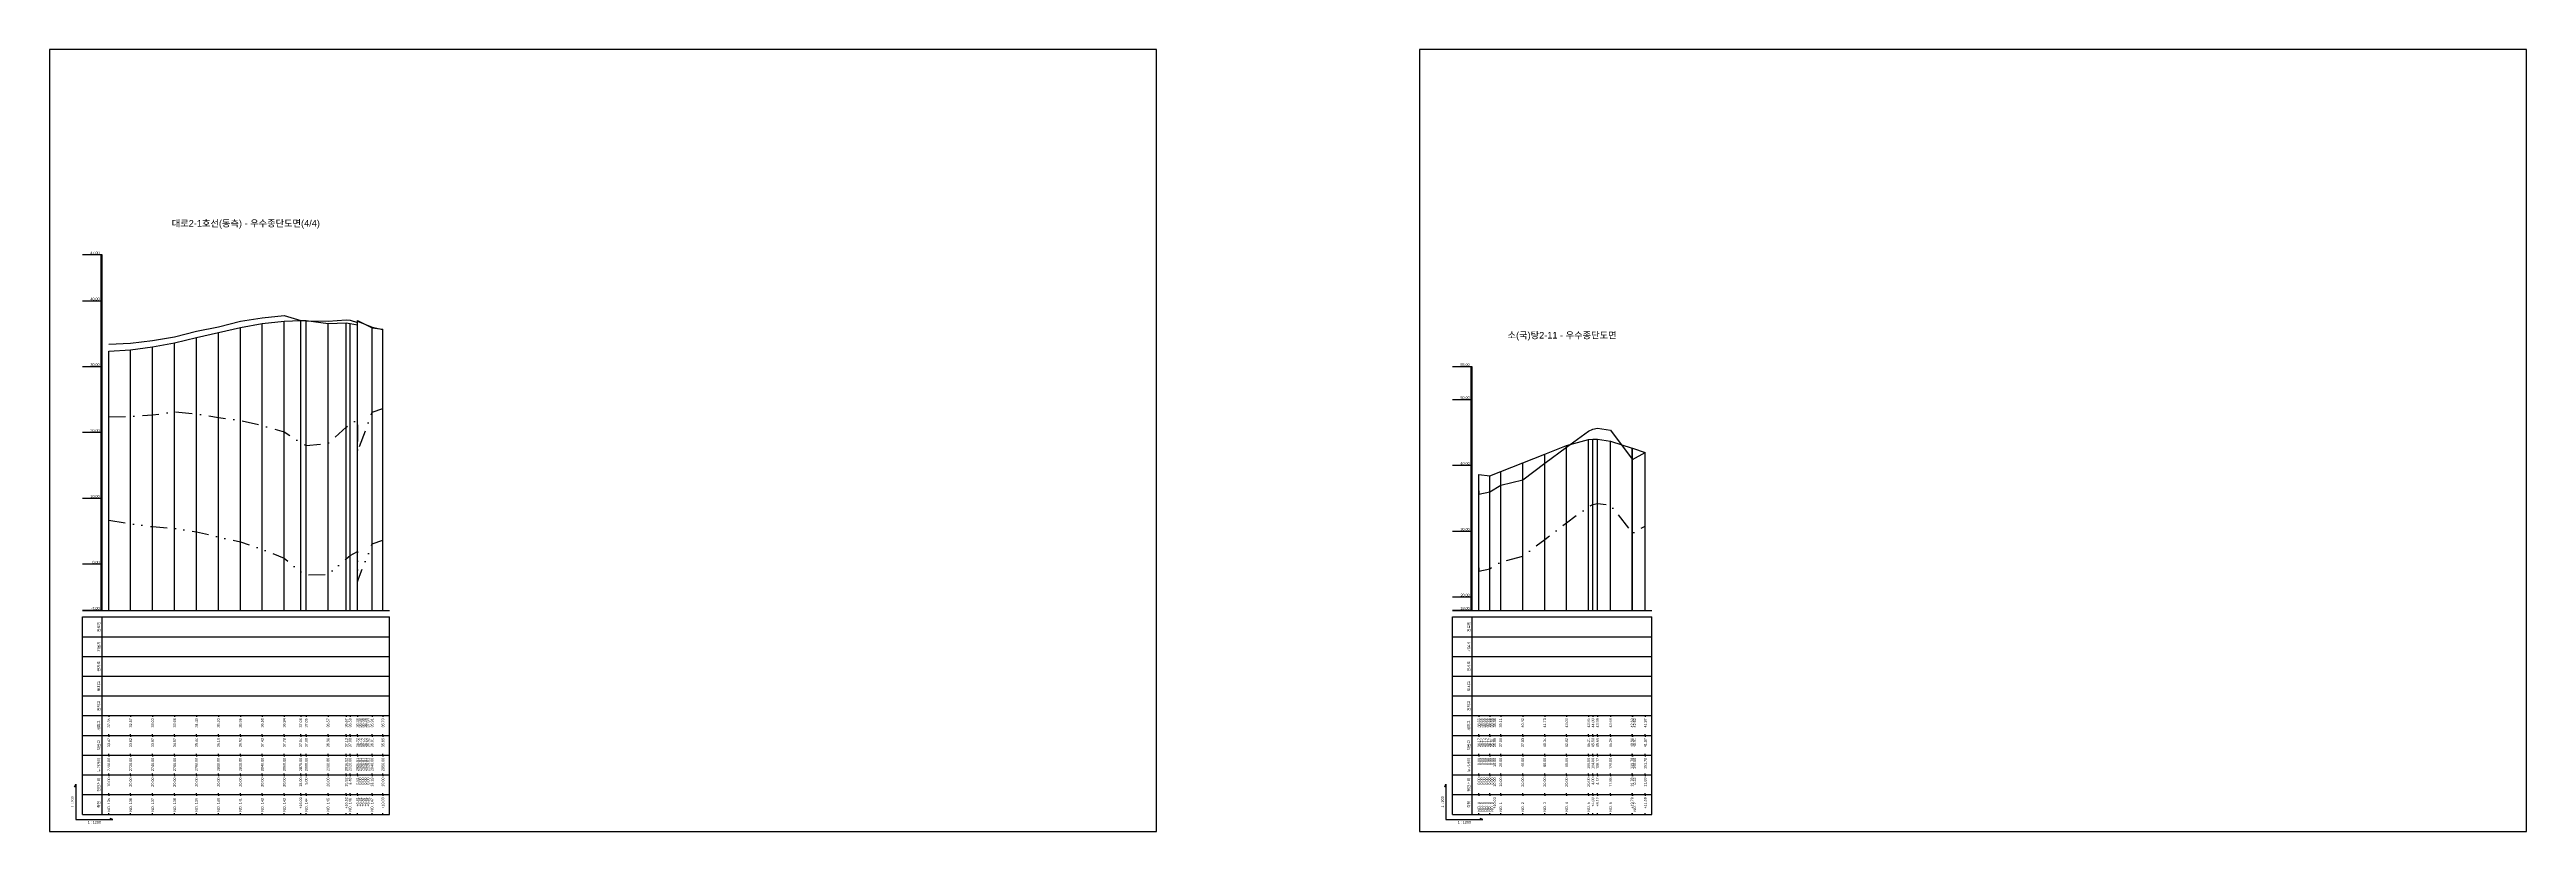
# Model space of a CAD drawing. Header units: millimetres. Extents: x -7351 to 135086, y 1419 to 5643.
# Drawn here: x 78231 to 80113, y 1419 to 2013 of the extents above; entities that cross this region are included whole.
import ezdxf
from ezdxf.enums import TextEntityAlignment as Align

# ---------------------------------------------------------------- set-up
doc = ezdxf.new("R2010")
doc.units = ezdxf.units.MM
doc.linetypes.add('DASHDOT', pattern=[25.4, 12.7, -6.35, 0, -6.35])
doc.linetypes.add('DIVIDE', pattern=[31.75, 12.7, -6.35, 0, -6.35, 0, -6.35])
for name, color, linetype in [('KZ_종단_계획선', 1, 'Continuous'), ('KZ_종단_노선명', 7, 'Continuous'), ('KZ_종단_도각', 7, 'Continuous'), ('KZ_종단_수직선', 7, 'Continuous'), ('KZ_종단_암선1', 56, 'DASHDOT'), ('KZ_종단_암선2', 4, 'DIVIDE'), ('KZ_종단_지반선', 3, 'Continuous'), ('KZ_종단_테이블문자', 7, 'Continuous'), ('KZ_종단_테이블선', 7, 'Continuous'), ('KZ_종단_폴대', 7, 'Continuous')]:
    doc.layers.add(name, color=color, linetype=linetype)
doc.styles.get("Standard").update_dxf_attribs({"font": 'arial.ttf'})

msp = doc.modelspace()

# ---------------------------------------------------------------- linework, layer by layer
at = {"layer": 'KZ_종단_계획선'}
for points in [[(78276.4, 1783.8), (78276.4, 1783.8), (78293, 1784.9), (78309.7, 1787.1), (78326.4, 1790.3), (78343, 1794.2), (78359.7, 1798), (78376.4, 1801.8), (78393, 1804.9), (78409.7, 1806.8), (78422.2, 1807.3), (78426.4, 1807.3), (78443, 1804.9), (78456.8, 1805.4), (78459.7, 1804.9), (78465.4, 1804), (78465.4, 1804), (78465.4, 1804), (78465.4, 1804), (78465.4, 1807.2), (78476.4, 1801.6), (78484.7, 1800.6)], [(79317.4, 1690.3), (79317.4, 1690.3), (79317.4, 1690.3), (79317.4, 1690.3), (79317.4, 1690.3), (79317.4, 1690.3), (79325.7, 1689.3), (79334, 1692.6), (79350.7, 1699.1), (79367.4, 1705.7), (79384, 1712.2), (79400.7, 1716.8), (79404, 1717), (79407.5, 1717), (79417.4, 1715.5), (79433.8, 1710.2), (79434, 1710.1), (79443.8, 1706.9)]]:
    msp.add_lwpolyline(points, dxfattribs=at)
at = {"layer": 'KZ_종단_도각'}
for points in [[(78231.4, 1419), (79072.4, 1419), (79072.4, 2013), (78231.4, 2013)], [(79272.4, 1419), (80113.4, 1419), (80113.4, 2013), (79272.4, 2013)]]:
    msp.add_lwpolyline(points, close=True, dxfattribs=at)
at = {"layer": 'KZ_종단_수직선'}
for p, q in [((78409.7, 1587), (78409.7, 1806.8)), ((78422.2, 1587), (78422.2, 1807.3)), ((78426.4, 1587), (78426.4, 1807.3)), ((78465.4, 1587), (78465.4, 1807.2)), ((78326.4, 1587), (78326.4, 1790.3)), ((78343, 1587), (78343, 1794.2)), ((78359.7, 1587), (78359.7, 1798)), ((78376.4, 1587), (78376.4, 1801.8)), ((78393, 1587), (78393, 1804.9)), ((78443, 1587), (78443, 1804.9)), ((78456.8, 1587), (78456.8, 1805.4)), ((78459.7, 1587), (78459.7, 1804.9)), ((78465.4, 1587), (78465.4, 1804)), ((78465.4, 1587), (78465.4, 1804)), ((78465.4, 1587), (78465.4, 1804)), ((78465.4, 1587), (78465.4, 1804)), ((78476.4, 1587), (78476.4, 1801.6)), ((78484.7, 1587), (78484.7, 1800.6)), ((78276.4, 1587), (78276.4, 1783.8)), ((78293, 1587), (78293, 1784.9)), ((78309.7, 1587), (78309.7, 1787.1)), ((79400.7, 1587), (79400.7, 1716.8)), ((79404, 1587), (79404, 1717)), ((79407.5, 1587), (79407.5, 1717)), ((79417.4, 1587), (79417.4, 1715.5)), ((79350.7, 1587), (79350.7, 1699.1)), ((79367.4, 1587), (79367.4, 1705.7)), ((79384, 1587), (79384, 1712.2)), ((79433.8, 1587), (79433.8, 1710.2)), ((79434, 1587), (79434, 1710.1)), ((79443.8, 1587), (79443.8, 1706.9)), ((79317.4, 1587), (79317.4, 1690.3)), ((79317.4, 1587), (79317.4, 1690.3)), ((79317.4, 1587), (79317.4, 1690.3)), ((79317.4, 1587), (79317.4, 1690.3)), ((79317.4, 1587), (79317.4, 1690.3)), ((79317.4, 1587), (79317.4, 1690.3)), ((79317.4, 1587), (79317.4, 1690.3)), ((79317.4, 1587), (79317.4, 1690.3)), ((79317.4, 1587), (79317.4, 1690.3)), ((79317.4, 1587), (79317.4, 1690.3)), ((79317.4, 1587), (79317.4, 1690.3)), ((79325.7, 1587), (79325.7, 1689.3)), ((79334, 1587), (79334, 1692.6))]:
    msp.add_line(p, q, dxfattribs=at)
at = {"layer": 'KZ_종단_암선1', "flags": 128}
for points in [[(78276.4, 1733.9), (78293, 1734.3), (78309.7, 1735.5), (78326.4, 1737.8), (78343, 1736.3), (78359.7, 1733.5), (78376.4, 1731.3), (78393, 1727.4), (78409.7, 1722.7), (78422.2, 1714.1), (78426.4, 1712.3), (78443, 1713.9), (78456.8, 1726.1), (78459.7, 1728.7), (78465.4, 1731.7), (78465.4, 1731.7), (78465.4, 1731.7), (78465.4, 1731.7), (78465.4, 1707.1), (78476.4, 1737.5), (78484.7, 1740.3)], [(79317.4, 1619.4), (79317.4, 1619.4), (79317.4, 1619.4), (79317.4, 1619.4), (79317.4, 1619.4), (79317.4, 1616.8), (79325.7, 1618.6), (79334, 1623.8), (79350.7, 1628.2), (79367.4, 1640.9), (79384, 1653.6), (79400.7, 1665.7), (79404, 1667.4), (79407.5, 1668.3), (79417.4, 1667.1), (79433.8, 1645.8), (79434, 1645.5), (79443.8, 1651)]]:
    msp.add_lwpolyline(points, dxfattribs=at)
at = {"layer": 'KZ_종단_암선2', "flags": 128}
msp.add_lwpolyline([(78276.4, 1655.6), (78293, 1652.8), (78309.7, 1650.6), (78326.4, 1649.2), (78343, 1646.7), (78359.7, 1642.7), (78376.4, 1639), (78393, 1633.4), (78409.7, 1626.6), (78422.2, 1616.4), (78426.4, 1614), (78443, 1614.2), (78456.8, 1626.2), (78459.7, 1628.8), (78465.4, 1631.8), (78465.4, 1631.8), (78465.4, 1631.8), (78465.4, 1631.8), (78465.4, 1608.8), (78476.4, 1637.5), (78484.7, 1640.3)], dxfattribs=at)
at = {"layer": 'KZ_종단_지반선', "flags": 128}
for points in [[(78276.4, 1789.1), (78293, 1790.1), (78309.7, 1791.9), (78326.4, 1794.9), (78343, 1799.2), (78359.7, 1802.5), (78376.4, 1806.6), (78393, 1809.2), (78409.7, 1810.9), (78422.2, 1807.2), (78426.4, 1807), (78443, 1806.8), (78456.8, 1807.7), (78459.7, 1807.5), (78465.4, 1805.6), (78465.4, 1805.6), (78465.4, 1805.6), (78465.4, 1805.6), (78465.4, 1806.6), (78476.4, 1802.1), (78484.7, 1800.3)], [(79317.4, 1677.9), (79317.4, 1677.9), (79317.4, 1677.9), (79317.4, 1677.9), (79317.4, 1677.9), (79317.4, 1675.2), (79325.7, 1677), (79334, 1682), (79350.7, 1686.2), (79367.4, 1698.7), (79384, 1711.1), (79400.7, 1723.1), (79404, 1724.7), (79407.5, 1725.5), (79417.4, 1723.8), (79433.8, 1701.8), (79434, 1701.6), (79443.8, 1706.9)]]:
    msp.add_lwpolyline(points, dxfattribs=at)
at = {"layer": 'KZ_종단_테이블선'}
for p, q in [((78256.4, 1587), (78489.7, 1587)), ((78256.4, 1567), (78256.4, 1582)), ((78256.4, 1582), (78489.7, 1582)), ((78271.4, 1567), (78271.4, 1582)), ((78489.7, 1567), (78489.7, 1582)), ((79297.4, 1587), (79448.8, 1587)), ((79297.4, 1567), (79297.4, 1582)), ((79297.4, 1582), (79448.8, 1582)), ((79312.4, 1567), (79312.4, 1582)), ((79448.8, 1567), (79448.8, 1582)), ((78256.4, 1552), (78256.4, 1567)), ((78256.4, 1567), (78489.7, 1567)), ((78271.4, 1552), (78271.4, 1567)), ((78489.7, 1552), (78489.7, 1567)), ((79297.4, 1552), (79297.4, 1567)), ((79297.4, 1567), (79448.8, 1567)), ((79312.4, 1552), (79312.4, 1567)), ((79448.8, 1552), (79448.8, 1567)), ((78256.4, 1537), (78256.4, 1552)), ((78256.4, 1552), (78489.7, 1552)), ((78271.4, 1537), (78271.4, 1552)), ((78489.7, 1537), (78489.7, 1552)), ((79297.4, 1537), (79297.4, 1552)), ((79297.4, 1552), (79448.8, 1552)), ((79312.4, 1537), (79312.4, 1552)), ((79448.8, 1537), (79448.8, 1552)), ((78256.4, 1522), (78256.4, 1537)), ((78256.4, 1537), (78489.7, 1537)), ((78271.4, 1522), (78271.4, 1537)), ((78489.7, 1522), (78489.7, 1537)), ((79297.4, 1522), (79297.4, 1537)), ((79297.4, 1537), (79448.8, 1537)), ((79312.4, 1522), (79312.4, 1537)), ((79448.8, 1522), (79448.8, 1537)), ((78256.4, 1507), (78256.4, 1522)), ((78256.4, 1522), (78489.7, 1522)), ((78256.4, 1492), (78256.4, 1507)), ((78256.4, 1507), (78489.7, 1507)), ((78271.4, 1507), (78271.4, 1522)), ((78271.4, 1492), (78271.4, 1507)), ((78276.4, 1507), (78276.4, 1506)), ((78293, 1507), (78293, 1506)), ((78309.7, 1507), (78309.7, 1506)), ((78326.4, 1507), (78326.4, 1506)), ((78343, 1507), (78343, 1506)), ((78359.7, 1507), (78359.7, 1506)), ((78376.4, 1507), (78376.4, 1506)), ((78393, 1507), (78393, 1506)), ((78409.7, 1507), (78409.7, 1506)), ((78422.2, 1507), (78422.2, 1506)), ((78426.4, 1507), (78426.4, 1506)), ((78443, 1507), (78443, 1506)), ((78456.8, 1507), (78456.8, 1506)), ((78459.7, 1507), (78459.7, 1506)), ((78465.4, 1507), (78465.4, 1506)), ((78465.4, 1507), (78465.4, 1506)), ((78465.4, 1507), (78465.4, 1506)), ((78465.4, 1507), (78465.4, 1506)), ((78465.4, 1507), (78465.4, 1506)), ((78476.4, 1507), (78476.4, 1506)), ((78484.7, 1507), (78484.7, 1506)), ((78489.7, 1507), (78489.7, 1522)), ((78489.7, 1492), (78489.7, 1507)), ((79297.4, 1507), (79297.4, 1522)), ((79297.4, 1522), (79448.8, 1522)), ((79297.4, 1492), (79297.4, 1507)), ((79297.4, 1507), (79448.8, 1507)), ((79312.4, 1507), (79312.4, 1522)), ((79312.4, 1492), (79312.4, 1507)), ((79317.4, 1507), (79317.4, 1506)), ((79317.4, 1507), (79317.4, 1506)), ((79317.4, 1507), (79317.4, 1506)), ((79317.4, 1507), (79317.4, 1506)), ((79317.4, 1507), (79317.4, 1506)), ((79317.4, 1507), (79317.4, 1506)), ((79325.7, 1507), (79325.7, 1506)), ((79334, 1507), (79334, 1506)), ((79350.7, 1507), (79350.7, 1506)), ((79367.4, 1507), (79367.4, 1506)), ((79384, 1507), (79384, 1506)), ((79400.7, 1507), (79400.7, 1506)), ((79404, 1507), (79404, 1506)), ((79407.5, 1507), (79407.5, 1506)), ((79417.4, 1507), (79417.4, 1506)), ((79433.8, 1507), (79433.8, 1506)), ((79434, 1507), (79434, 1506)), ((79443.8, 1507), (79443.8, 1506)), ((79448.8, 1507), (79448.8, 1522)), ((79448.8, 1492), (79448.8, 1507)), ((78256.4, 1477), (78256.4, 1492)), ((78256.4, 1492), (78489.7, 1492)), ((78271.4, 1477), (78271.4, 1492)), ((78276.4, 1492), (78276.4, 1493)), ((78276.4, 1492), (78276.4, 1491)), ((78293, 1492), (78293, 1493)), ((78293, 1492), (78293, 1491)), ((78309.7, 1492), (78309.7, 1493)), ((78309.7, 1492), (78309.7, 1491)), ((78326.4, 1492), (78326.4, 1493)), ((78326.4, 1492), (78326.4, 1491)), ((78343, 1492), (78343, 1493)), ((78343, 1492), (78343, 1491)), ((78359.7, 1492), (78359.7, 1493)), ((78359.7, 1492), (78359.7, 1491)), ((78376.4, 1492), (78376.4, 1493)), ((78376.4, 1492), (78376.4, 1491)), ((78393, 1492), (78393, 1493)), ((78393, 1492), (78393, 1491)), ((78409.7, 1492), (78409.7, 1493)), ((78409.7, 1492), (78409.7, 1491)), ((78422.2, 1492), (78422.2, 1493)), ((78422.2, 1492), (78422.2, 1491)), ((78426.4, 1492), (78426.4, 1493)), ((78426.4, 1492), (78426.4, 1491)), ((78443, 1492), (78443, 1493)), ((78443, 1492), (78443, 1491)), ((78456.8, 1492), (78456.8, 1493)), ((78456.8, 1492), (78456.8, 1491)), ((78459.7, 1492), (78459.7, 1493)), ((78459.7, 1492), (78459.7, 1491)), ((78465.4, 1492), (78465.4, 1493)), ((78465.4, 1492), (78465.4, 1493)), ((78465.4, 1492), (78465.4, 1493)), ((78465.4, 1492), (78465.4, 1493)), ((78465.4, 1492), (78465.4, 1493)), ((78465.4, 1492), (78465.4, 1491)), ((78465.4, 1492), (78465.4, 1491)), ((78465.4, 1492), (78465.4, 1491)), ((78465.4, 1492), (78465.4, 1491)), ((78465.4, 1492), (78465.4, 1491)), ((78476.4, 1492), (78476.4, 1493)), ((78476.4, 1492), (78476.4, 1491)), ((78484.7, 1492), (78484.7, 1493)), ((78484.7, 1492), (78484.7, 1491)), ((78489.7, 1477), (78489.7, 1492)), ((79297.4, 1477), (79297.4, 1492)), ((79297.4, 1492), (79448.8, 1492)), ((79312.4, 1477), (79312.4, 1492)), ((79317.4, 1492), (79317.4, 1493)), ((79317.4, 1492), (79317.4, 1493)), ((79317.4, 1492), (79317.4, 1493)), ((79317.4, 1492), (79317.4, 1493)), ((79317.4, 1492), (79317.4, 1493)), ((79317.4, 1492), (79317.4, 1493)), ((79317.4, 1492), (79317.4, 1491)), ((79317.4, 1492), (79317.4, 1491)), ((79317.4, 1492), (79317.4, 1491)), ((79317.4, 1492), (79317.4, 1491)), ((79317.4, 1492), (79317.4, 1491)), ((79317.4, 1492), (79317.4, 1491)), ((79325.7, 1492), (79325.7, 1493)), ((79325.7, 1492), (79325.7, 1491)), ((79334, 1492), (79334, 1493)), ((79334, 1492), (79334, 1491)), ((79350.7, 1492), (79350.7, 1493)), ((79350.7, 1492), (79350.7, 1491)), ((79367.4, 1492), (79367.4, 1493)), ((79367.4, 1492), (79367.4, 1491)), ((79384, 1492), (79384, 1493)), ((79384, 1492), (79384, 1491)), ((79400.7, 1492), (79400.7, 1493)), ((79400.7, 1492), (79400.7, 1491)), ((79404, 1492), (79404, 1493)), ((79404, 1492), (79404, 1491)), ((79407.5, 1492), (79407.5, 1493)), ((79407.5, 1492), (79407.5, 1491)), ((79417.4, 1492), (79417.4, 1493)), ((79417.4, 1492), (79417.4, 1491)), ((79433.8, 1492), (79433.8, 1493)), ((79433.8, 1492), (79433.8, 1491)), ((79434, 1492), (79434, 1493)), ((79434, 1492), (79434, 1491)), ((79443.8, 1492), (79443.8, 1493)), ((79443.8, 1492), (79443.8, 1491)), ((79448.8, 1477), (79448.8, 1492)), ((78256.4, 1462), (78256.4, 1477)), ((78256.4, 1477), (78489.7, 1477)), ((78271.4, 1462), (78271.4, 1477)), ((78276.4, 1477), (78276.4, 1478)), ((78276.4, 1477), (78276.4, 1476)), ((78293, 1477), (78293, 1478)), ((78293, 1477), (78293, 1476)), ((78309.7, 1477), (78309.7, 1478)), ((78309.7, 1477), (78309.7, 1476)), ((78326.4, 1477), (78326.4, 1478)), ((78326.4, 1477), (78326.4, 1476)), ((78343, 1477), (78343, 1478)), ((78343, 1477), (78343, 1476)), ((78359.7, 1477), (78359.7, 1478)), ((78359.7, 1477), (78359.7, 1476)), ((78376.4, 1477), (78376.4, 1478)), ((78376.4, 1477), (78376.4, 1476)), ((78393, 1477), (78393, 1478)), ((78393, 1477), (78393, 1476)), ((78409.7, 1477), (78409.7, 1478)), ((78409.7, 1477), (78409.7, 1476)), ((78422.2, 1477), (78422.2, 1478)), ((78422.2, 1477), (78422.2, 1476)), ((78426.4, 1477), (78426.4, 1478)), ((78426.4, 1477), (78426.4, 1476)), ((78443, 1477), (78443, 1478)), ((78443, 1477), (78443, 1476)), ((78456.8, 1477), (78456.8, 1478)), ((78456.8, 1477), (78456.8, 1476)), ((78459.7, 1477), (78459.7, 1478)), ((78459.7, 1477), (78459.7, 1476)), ((78465.4, 1477), (78465.4, 1478)), ((78465.4, 1477), (78465.4, 1478)), ((78465.4, 1477), (78465.4, 1478)), ((78465.4, 1477), (78465.4, 1478)), ((78465.4, 1477), (78465.4, 1478)), ((78465.4, 1477), (78465.4, 1476)), ((78465.4, 1477), (78465.4, 1476)), ((78465.4, 1477), (78465.4, 1476)), ((78465.4, 1477), (78465.4, 1476)), ((78465.4, 1477), (78465.4, 1476)), ((78476.4, 1477), (78476.4, 1478)), ((78476.4, 1477), (78476.4, 1476)), ((78484.7, 1477), (78484.7, 1478)), ((78484.7, 1477), (78484.7, 1476)), ((78489.7, 1462), (78489.7, 1477)), ((79297.4, 1462), (79297.4, 1477)), ((79297.4, 1477), (79448.8, 1477)), ((79312.4, 1462), (79312.4, 1477)), ((79317.4, 1477), (79317.4, 1478)), ((79317.4, 1477), (79317.4, 1478)), ((79317.4, 1477), (79317.4, 1478)), ((79317.4, 1477), (79317.4, 1478)), ((79317.4, 1477), (79317.4, 1478)), ((79317.4, 1477), (79317.4, 1478)), ((79317.4, 1477), (79317.4, 1476)), ((79317.4, 1477), (79317.4, 1476)), ((79317.4, 1477), (79317.4, 1476)), ((79317.4, 1477), (79317.4, 1476)), ((79317.4, 1477), (79317.4, 1476)), ((79317.4, 1477), (79317.4, 1476)), ((79325.7, 1477), (79325.7, 1478)), ((79325.7, 1477), (79325.7, 1476)), ((79334, 1477), (79334, 1478)), ((79334, 1477), (79334, 1476)), ((79350.7, 1477), (79350.7, 1478)), ((79350.7, 1477), (79350.7, 1476)), ((79367.4, 1477), (79367.4, 1478)), ((79367.4, 1477), (79367.4, 1476)), ((79384, 1477), (79384, 1478)), ((79384, 1477), (79384, 1476)), ((79400.7, 1477), (79400.7, 1478)), ((79400.7, 1477), (79400.7, 1476)), ((79404, 1477), (79404, 1478)), ((79404, 1477), (79404, 1476)), ((79407.5, 1477), (79407.5, 1478)), ((79407.5, 1477), (79407.5, 1476)), ((79417.4, 1477), (79417.4, 1478)), ((79417.4, 1477), (79417.4, 1476)), ((79433.8, 1477), (79433.8, 1478)), ((79433.8, 1477), (79433.8, 1476)), ((79434, 1477), (79434, 1478)), ((79434, 1477), (79434, 1476)), ((79443.8, 1477), (79443.8, 1478)), ((79443.8, 1477), (79443.8, 1476)), ((79448.8, 1462), (79448.8, 1477)), ((78256.4, 1447), (78256.4, 1462)), ((78256.4, 1462), (78489.7, 1462)), ((78271.4, 1447), (78271.4, 1462)), ((78276.4, 1462), (78276.4, 1463)), ((78276.4, 1462), (78276.4, 1461)), ((78293, 1462), (78293, 1463)), ((78293, 1462), (78293, 1461)), ((78309.7, 1462), (78309.7, 1463)), ((78309.7, 1462), (78309.7, 1461)), ((78326.4, 1462), (78326.4, 1463)), ((78326.4, 1462), (78326.4, 1461)), ((78343, 1462), (78343, 1463)), ((78343, 1462), (78343, 1461)), ((78359.7, 1462), (78359.7, 1463)), ((78359.7, 1462), (78359.7, 1461)), ((78376.4, 1462), (78376.4, 1463)), ((78376.4, 1462), (78376.4, 1461)), ((78393, 1462), (78393, 1463)), ((78393, 1462), (78393, 1461)), ((78409.7, 1462), (78409.7, 1463)), ((78409.7, 1462), (78409.7, 1461)), ((78422.2, 1462), (78422.2, 1463)), ((78422.2, 1462), (78422.2, 1461)), ((78426.4, 1462), (78426.4, 1463)), ((78426.4, 1462), (78426.4, 1461)), ((78443, 1462), (78443, 1463)), ((78443, 1462), (78443, 1461)), ((78456.8, 1462), (78456.8, 1463)), ((78456.8, 1462), (78456.8, 1461)), ((78459.7, 1462), (78459.7, 1463)), ((78459.7, 1462), (78459.7, 1461)), ((78465.4, 1462), (78465.4, 1463)), ((78465.4, 1462), (78465.4, 1463)), ((78465.4, 1462), (78465.4, 1463)), ((78465.4, 1462), (78465.4, 1463)), ((78465.4, 1462), (78465.4, 1463)), ((78465.4, 1462), (78465.4, 1461)), ((78465.4, 1462), (78465.4, 1461)), ((78465.4, 1462), (78465.4, 1461)), ((78465.4, 1462), (78465.4, 1461)), ((78465.4, 1462), (78465.4, 1461)), ((78476.4, 1462), (78476.4, 1463)), ((78476.4, 1462), (78476.4, 1461)), ((78484.7, 1462), (78484.7, 1463)), ((78484.7, 1462), (78484.7, 1461)), ((78489.7, 1447), (78489.7, 1462)), ((79297.4, 1447), (79297.4, 1462)), ((79297.4, 1462), (79448.8, 1462)), ((79312.4, 1447), (79312.4, 1462)), ((79317.4, 1462), (79317.4, 1463)), ((79317.4, 1462), (79317.4, 1463)), ((79317.4, 1462), (79317.4, 1463)), ((79317.4, 1462), (79317.4, 1463)), ((79317.4, 1462), (79317.4, 1463)), ((79317.4, 1462), (79317.4, 1463)), ((79317.4, 1462), (79317.4, 1461)), ((79317.4, 1462), (79317.4, 1461)), ((79317.4, 1462), (79317.4, 1461)), ((79317.4, 1462), (79317.4, 1461)), ((79317.4, 1462), (79317.4, 1461)), ((79317.4, 1462), (79317.4, 1461)), ((79325.7, 1462), (79325.7, 1463)), ((79325.7, 1462), (79325.7, 1461)), ((79334, 1462), (79334, 1463)), ((79334, 1462), (79334, 1461)), ((79350.7, 1462), (79350.7, 1463)), ((79350.7, 1462), (79350.7, 1461)), ((79367.4, 1462), (79367.4, 1463)), ((79367.4, 1462), (79367.4, 1461)), ((79384, 1462), (79384, 1463)), ((79384, 1462), (79384, 1461)), ((79400.7, 1462), (79400.7, 1463)), ((79400.7, 1462), (79400.7, 1461)), ((79404, 1462), (79404, 1463)), ((79404, 1462), (79404, 1461)), ((79407.5, 1462), (79407.5, 1463)), ((79407.5, 1462), (79407.5, 1461)), ((79417.4, 1462), (79417.4, 1463)), ((79417.4, 1462), (79417.4, 1461)), ((79433.8, 1462), (79433.8, 1463)), ((79433.8, 1462), (79433.8, 1461)), ((79434, 1462), (79434, 1463)), ((79434, 1462), (79434, 1461)), ((79443.8, 1462), (79443.8, 1463)), ((79443.8, 1462), (79443.8, 1461)), ((79448.8, 1447), (79448.8, 1462)), ((78256.4, 1432), (78256.4, 1447)), ((78256.4, 1447), (78489.7, 1447)), ((78256.4, 1432), (78489.7, 1432)), ((78271.4, 1432), (78271.4, 1447)), ((78276.4, 1447), (78276.4, 1448)), ((78276.4, 1447), (78276.4, 1446)), ((78276.4, 1432), (78276.4, 1433)), ((78293, 1447), (78293, 1448)), ((78293, 1447), (78293, 1446)), ((78293, 1432), (78293, 1433)), ((78309.7, 1447), (78309.7, 1448)), ((78309.7, 1447), (78309.7, 1446)), ((78309.7, 1432), (78309.7, 1433)), ((78326.4, 1447), (78326.4, 1448)), ((78326.4, 1447), (78326.4, 1446)), ((78326.4, 1432), (78326.4, 1433)), ((78343, 1447), (78343, 1448)), ((78343, 1447), (78343, 1446)), ((78343, 1432), (78343, 1433)), ((78359.7, 1447), (78359.7, 1448)), ((78359.7, 1447), (78359.7, 1446)), ((78359.7, 1432), (78359.7, 1433)), ((78376.4, 1447), (78376.4, 1448)), ((78376.4, 1447), (78376.4, 1446)), ((78376.4, 1432), (78376.4, 1433)), ((78393, 1447), (78393, 1448)), ((78393, 1447), (78393, 1446)), ((78393, 1432), (78393, 1433)), ((78409.7, 1447), (78409.7, 1448)), ((78409.7, 1447), (78409.7, 1446)), ((78409.7, 1432), (78409.7, 1433)), ((78422.2, 1447), (78422.2, 1448)), ((78422.2, 1447), (78422.2, 1446)), ((78422.2, 1432), (78422.2, 1433)), ((78426.4, 1447), (78426.4, 1448)), ((78426.4, 1447), (78426.4, 1446)), ((78426.4, 1432), (78426.4, 1433)), ((78443, 1447), (78443, 1448)), ((78443, 1447), (78443, 1446)), ((78443, 1432), (78443, 1433)), ((78456.8, 1447), (78456.8, 1448)), ((78456.8, 1447), (78456.8, 1446)), ((78456.8, 1432), (78456.8, 1433)), ((78459.7, 1447), (78459.7, 1448)), ((78459.7, 1447), (78459.7, 1446)), ((78459.7, 1432), (78459.7, 1433)), ((78465.4, 1447), (78465.4, 1448)), ((78465.4, 1447), (78465.4, 1448)), ((78465.4, 1447), (78465.4, 1448)), ((78465.4, 1447), (78465.4, 1448)), ((78465.4, 1447), (78465.4, 1448)), ((78465.4, 1447), (78465.4, 1446)), ((78465.4, 1447), (78465.4, 1446)), ((78465.4, 1447), (78465.4, 1446)), ((78465.4, 1447), (78465.4, 1446)), ((78465.4, 1447), (78465.4, 1446)), ((78465.4, 1432), (78465.4, 1433)), ((78465.4, 1432), (78465.4, 1433)), ((78465.4, 1432), (78465.4, 1433)), ((78465.4, 1432), (78465.4, 1433)), ((78465.4, 1432), (78465.4, 1433)), ((78476.4, 1447), (78476.4, 1448)), ((78476.4, 1447), (78476.4, 1446)), ((78476.4, 1432), (78476.4, 1433)), ((78484.7, 1447), (78484.7, 1448)), ((78484.7, 1447), (78484.7, 1446)), ((78484.7, 1432), (78484.7, 1433)), ((78489.7, 1432), (78489.7, 1447)), ((79297.4, 1432), (79297.4, 1447)), ((79297.4, 1447), (79448.8, 1447)), ((79297.4, 1432), (79448.8, 1432)), ((79312.4, 1432), (79312.4, 1447)), ((79317.4, 1447), (79317.4, 1448)), ((79317.4, 1447), (79317.4, 1448)), ((79317.4, 1447), (79317.4, 1448)), ((79317.4, 1447), (79317.4, 1448)), ((79317.4, 1447), (79317.4, 1448)), ((79317.4, 1447), (79317.4, 1448)), ((79317.4, 1447), (79317.4, 1446)), ((79317.4, 1447), (79317.4, 1446)), ((79317.4, 1447), (79317.4, 1446)), ((79317.4, 1447), (79317.4, 1446)), ((79317.4, 1447), (79317.4, 1446)), ((79317.4, 1447), (79317.4, 1446)), ((79317.4, 1432), (79317.4, 1433)), ((79317.4, 1432), (79317.4, 1433)), ((79317.4, 1432), (79317.4, 1433)), ((79317.4, 1432), (79317.4, 1433)), ((79317.4, 1432), (79317.4, 1433)), ((79317.4, 1432), (79317.4, 1433)), ((79325.7, 1447), (79325.7, 1448)), ((79325.7, 1447), (79325.7, 1446)), ((79325.7, 1432), (79325.7, 1433)), ((79334, 1447), (79334, 1448)), ((79334, 1447), (79334, 1446)), ((79334, 1432), (79334, 1433)), ((79350.7, 1447), (79350.7, 1448)), ((79350.7, 1447), (79350.7, 1446)), ((79350.7, 1432), (79350.7, 1433)), ((79367.4, 1447), (79367.4, 1448)), ((79367.4, 1447), (79367.4, 1446)), ((79367.4, 1432), (79367.4, 1433)), ((79384, 1447), (79384, 1448)), ((79384, 1447), (79384, 1446)), ((79384, 1432), (79384, 1433)), ((79400.7, 1447), (79400.7, 1448)), ((79400.7, 1447), (79400.7, 1446)), ((79400.7, 1432), (79400.7, 1433)), ((79404, 1447), (79404, 1448)), ((79404, 1447), (79404, 1446)), ((79404, 1432), (79404, 1433)), ((79407.5, 1447), (79407.5, 1448)), ((79407.5, 1447), (79407.5, 1446)), ((79407.5, 1432), (79407.5, 1433)), ((79417.4, 1447), (79417.4, 1448)), ((79417.4, 1447), (79417.4, 1446)), ((79417.4, 1432), (79417.4, 1433)), ((79433.8, 1447), (79433.8, 1448)), ((79433.8, 1447), (79433.8, 1446)), ((79433.8, 1432), (79433.8, 1433)), ((79434, 1447), (79434, 1448)), ((79434, 1447), (79434, 1446)), ((79434, 1432), (79434, 1433)), ((79443.8, 1447), (79443.8, 1448)), ((79443.8, 1447), (79443.8, 1446)), ((79443.8, 1432), (79443.8, 1433)), ((79448.8, 1432), (79448.8, 1447))]:
    msp.add_line(p, q, dxfattribs=at)
for points in [[(78251.4, 1453), (78250.4, 1453), (78251.4, 1455), (78251.4, 1428), (78279.4, 1428), (78277.4, 1429), (78277.4, 1428)], [(79292.4, 1453), (79291.4, 1453), (79292.4, 1455), (79292.4, 1428), (79320.4, 1428), (79318.4, 1429), (79318.4, 1428)]]:
    msp.add_lwpolyline(points, dxfattribs=at)
at = {"layer": 'KZ_종단_폴대'}
for p, q in [((78271.4, 1857), (78256.4, 1857)), ((78271.4, 1822), (78256.4, 1822)), ((78271.4, 1772), (78256.4, 1772)), ((79312.4, 1772), (79297.4, 1772)), ((79312.4, 1747), (79297.4, 1747)), ((78271.4, 1722), (78256.4, 1722)), ((79312.4, 1697), (79297.4, 1697)), ((78271.4, 1672), (78256.4, 1672)), ((79312.4, 1647), (79297.4, 1647)), ((78271.4, 1622), (78256.4, 1622)), ((78271.4, 1587), (78256.4, 1587)), ((79312.4, 1597), (79297.4, 1597)), ((79312.4, 1587), (79297.4, 1587))]:
    msp.add_line(p, q, dxfattribs=at)
for points in [[(78270.9, 1852, 1, 1, 0), (78270.9, 1857, 1, 1, 0)], [(78270.9, 1832, 1, 1, 0), (78270.9, 1842, 1, 1, 0)], [(78270.9, 1812, 1, 1, 0), (78270.9, 1822, 1, 1, 0)], [(78270.9, 1792, 1, 1, 0), (78270.9, 1802, 1, 1, 0)], [(78270.9, 1772, 1, 1, 0), (78270.9, 1782, 1, 1, 0)], [(79311.9, 1767, 1, 1, 0), (79311.9, 1772, 1, 1, 0)], [(78270.9, 1752, 1, 1, 0), (78270.9, 1762, 1, 1, 0)], [(79311.9, 1747, 1, 1, 0), (79311.9, 1757, 1, 1, 0)], [(78270.9, 1732, 1, 1, 0), (78270.9, 1742, 1, 1, 0)], [(79311.9, 1727, 1, 1, 0), (79311.9, 1737, 1, 1, 0)], [(78270.9, 1712, 1, 1, 0), (78270.9, 1722, 1, 1, 0)], [(79311.9, 1707, 1, 1, 0), (79311.9, 1717, 1, 1, 0)], [(78270.9, 1692, 1, 1, 0), (78270.9, 1702, 1, 1, 0)], [(79311.9, 1687, 1, 1, 0), (79311.9, 1697, 1, 1, 0)], [(78270.9, 1672, 1, 1, 0), (78270.9, 1682, 1, 1, 0)], [(79311.9, 1667, 1, 1, 0), (79311.9, 1677, 1, 1, 0)], [(78270.9, 1652, 1, 1, 0), (78270.9, 1662, 1, 1, 0)], [(79311.9, 1647, 1, 1, 0), (79311.9, 1657, 1, 1, 0)], [(78270.9, 1632, 1, 1, 0), (78270.9, 1642, 1, 1, 0)], [(79311.9, 1627, 1, 1, 0), (79311.9, 1637, 1, 1, 0)], [(78270.9, 1612, 1, 1, 0), (78270.9, 1622, 1, 1, 0)], [(78270.9, 1587, 1, 1, 0), (78270.9, 1602, 1, 1, 0)], [(79311.9, 1607, 1, 1, 0), (79311.9, 1617, 1, 1, 0)], [(79311.9, 1587, 1, 1, 0), (79311.9, 1597, 1, 1, 0)]]:
    msp.add_lwpolyline(points, format="xyseb", dxfattribs=at)
for points in [[(78271.4, 1587), (78271.4, 1857), (78270.4, 1857), (78270.4, 1587), (78271.4, 1587)], [(79312.4, 1587), (79312.4, 1772), (79311.4, 1772), (79311.4, 1587), (79312.4, 1587)]]:
    msp.add_lwpolyline(points, dxfattribs=at)

# ---------------------------------------------------------------- texts
at = {"layer": 'KZ_종단_노선명'}
for s, p in [('대로2-1호선(동측) - 우수종단도면(4/4)', (78380.5, 1877)), ('소(국)탕2-11 - 우수종단도면', (79380.6, 1792))]:
    msp.add_text(s, height=5, dxfattribs=at).set_placement(p, align=Align.BOTTOM_CENTER)
at = {"layer": 'KZ_종단_테이블문자'}
for s, p in [('32.35', (78276.4, 1505)), ('33.42', (78276.4, 1490)), ('32.57', (78293, 1505)), ('33.62', (78293, 1490)), ('33.00', (78309.7, 1505)), ('33.97', (78309.7, 1490)), ('33.66', (78326.4, 1505)), ('34.57', (78326.4, 1490)), ('34.43', (78343, 1505)), ('35.44', (78343, 1490)), ('35.20', (78359.7, 1505)), ('36.10', (78359.7, 1490)), ('35.96', (78376.4, 1505)), ('36.92', (78376.4, 1490)), ('36.58', (78393, 1505)), ('37.43', (78393, 1490)), ('36.94', (78409.7, 1505)), ('37.78', (78409.7, 1490)), ('37.06', (78422.2, 1505)), ('37.04', (78422.2, 1490)), ('37.06', (78426.4, 1505)), ('37.00', (78426.4, 1490)), ('36.57', (78443, 1505)), ('36.96', (78443, 1490)), ('36.67', (78456.8, 1505)), ('37.13', (78456.8, 1490)), ('36.58', (78459.7, 1505)), ('37.08', (78459.7, 1490)), ('36.38', (78465.4, 1505)), ('36.72', (78465.4, 1490)), ('36.38', (78467.4, 1505)), ('36.72', (78467.4, 1490)), ('36.38', (78469.4, 1505)), ('36.72', (78469.4, 1490)), ('36.38', (78471.4, 1505)), ('36.72', (78471.4, 1490)), ('37.04', (78473.4, 1505)), ('36.92', (78473.4, 1490)), ('35.91', (78476.4, 1505)), ('36.01', (78476.4, 1490)), ('35.70', (78484.7, 1505)), ('35.65', (78484.7, 1490)), ('38.66', (79317.4, 1505)), ('36.17', (79317.4, 1490)), ('38.66', (79319.4, 1505)), ('36.17', (79319.4, 1490)), ('38.66', (79321.4, 1505)), ('36.17', (79321.4, 1490)), ('38.66', (79323.4, 1505)), ('36.17', (79323.4, 1490)), ('38.66', (79325.4, 1505)), ('36.17', (79325.4, 1490)), ('38.66', (79327.4, 1505)), ('35.64', (79327.4, 1490)), ('38.46', (79329.4, 1505)), ('35.99', (79329.4, 1490)), ('39.11', (79334, 1505)), ('37.00', (79334, 1490)), ('40.42', (79350.7, 1505)), ('37.83', (79350.7, 1490)), ('41.73', (79367.4, 1505)), ('40.34', (79367.4, 1490)), ('43.03', (79384, 1505)), ('42.82', (79384, 1490)), ('43.95', (79400.7, 1505)), ('45.21', (79400.7, 1490)), ('44.00', (79404, 1505)), ('45.53', (79404, 1490)), ('43.99', (79407.5, 1505)), ('45.69', (79407.5, 1490)), ('43.69', (79417.4, 1505)), ('45.36', (79417.4, 1490)), ('42.63', (79433.8, 1505)), ('40.96', (79433.8, 1490)), ('42.62', (79435.8, 1505)), ('40.91', (79435.8, 1490)), ('41.97', (79443.8, 1505)), ('41.97', (79443.8, 1490)), ('2700.00', (78276.4, 1475)), ('2720.00', (78293, 1475)), ('2740.00', (78309.7, 1475)), ('2760.00', (78326.4, 1475)), ('2780.00', (78343, 1475)), ('2800.00', (78359.7, 1475)), ('2820.00', (78376.4, 1475)), ('2840.00', (78393, 1475)), ('2860.00', (78409.7, 1475)), ('2875.00', (78422.2, 1475)), ('2880.00', (78426.4, 1475)), ('2900.00', (78443, 1475)), ('2916.52', (78456.8, 1475)), ('2920.00', (78459.7, 1475)), ('2926.81', (78465.4, 1475)), ('2926.81', (78467.4, 1475)), ('2926.81', (78469.4, 1475)), ('2926.81', (78471.4, 1475)), ('2926.81', (78473.4, 1475)), ('2940.00', (78476.4, 1475)), ('2950.00', (78484.7, 1475)), ('0.00', (79317.4, 1475)), ('0.00', (79319.4, 1475)), ('0.00', (79321.4, 1475)), ('0.00', (79323.4, 1475)), ('0.00', (79325.4, 1475)), ('0.00', (79327.4, 1475)), ('10.00', (79329.4, 1475)), ('20.00', (79334, 1475)), ('40.00', (79350.7, 1475)), ('60.00', (79367.4, 1475)), ('80.00', (79384, 1475)), ('100.00', (79400.7, 1475)), ('104.00', (79404, 1475)), ('108.12', (79407.5, 1475)), ('120.00', (79417.4, 1475)), ('139.78', (79433.8, 1475)), ('140.00', (79435.8, 1475)), ('151.70', (79443.8, 1475)), ('10.00', (78276.4, 1460)), ('20.00', (78293, 1460)), ('20.00', (78309.7, 1460)), ('20.00', (78326.4, 1460)), ('20.00', (78343, 1460)), ('20.00', (78359.7, 1460)), ('20.00', (78376.4, 1460)), ('20.00', (78393, 1460)), ('20.00', (78409.7, 1460)), ('15.00', (78422.2, 1460)), ('5.00', (78426.4, 1460)), ('20.00', (78443, 1460)), ('16.52', (78456.8, 1460)), ('3.48', (78459.7, 1460)), ('6.81', (78465.4, 1460)), ('0.00', (78467.4, 1460)), ('0.00', (78469.4, 1460)), ('0.00', (78471.4, 1460)), ('0.00', (78473.4, 1460)), ('13.19', (78476.4, 1460)), ('10.00', (78484.7, 1460)), ('0.00', (79317.4, 1460)), ('0.00', (79319.4, 1460)), ('0.00', (79321.4, 1460)), ('0.00', (79323.4, 1460)), ('0.00', (79325.4, 1460)), ('0.00', (79327.4, 1460)), ('10.00', (79329.4, 1460)), ('10.00', (79334, 1460)), ('20.00', (79350.7, 1460)), ('20.00', (79367.4, 1460)), ('20.00', (79384, 1460)), ('20.00', (79400.7, 1460)), ('4.00', (79404, 1460)), ('4.12', (79407.5, 1460)), ('11.88', (79417.4, 1460)), ('19.78', (79433.8, 1460)), ('0.22', (79435.8, 1460)), ('11.69', (79443.8, 1460)), ('+15.00', (78422.2, 1445)), ('+16.52', (78456.8, 1445)), ('+6.81', (78465.4, 1445)), ('+6.81', (78467.4, 1445)), ('+6.81', (78469.4, 1445)), ('+6.81', (78471.4, 1445)), ('+6.81', (78473.4, 1445)), ('+10.00', (78484.7, 1445)), ('+10.00', (79329.4, 1445)), ('+4.00', (79404, 1445)), ('+8.12', (79407.5, 1445)), ('+19.78', (79433.8, 1445)), ('+11.69', (79443.8, 1445))]:
    msp.add_text(s, height=2, rotation=90, dxfattribs=at).set_placement(p, align=Align.MIDDLE_RIGHT)
for s, p in [('NO. 135', (78276.4, 1434)), ('NO. 136', (78293, 1434)), ('NO. 137', (78309.7, 1434)), ('NO. 138', (78326.4, 1434)), ('NO. 139', (78343, 1434)), ('NO. 140', (78359.7, 1434)), ('NO. 141', (78376.4, 1434)), ('NO. 142', (78393, 1434)), ('NO. 143', (78409.7, 1434)), ('NO. 144', (78426.4, 1434)), ('NO. 145', (78443, 1434)), ('NO. 146', (78459.7, 1434)), ('NO. 147', (78476.4, 1434)), ('NO. 0', (79317.4, 1434)), ('NO. 0', (79319.4, 1434)), ('NO. 0', (79321.4, 1434)), ('NO. 0', (79323.4, 1434)), ('NO. 0', (79325.4, 1434)), ('NO. 0', (79327.4, 1434)), ('NO. 1', (79334, 1434)), ('NO. 2', (79350.7, 1434)), ('NO. 3', (79367.4, 1434)), ('NO. 4', (79384, 1434)), ('NO. 5', (79400.7, 1434)), ('NO. 6', (79417.4, 1434)), ('NO. 7', (79435.8, 1434))]:
    msp.add_text(s, height=2, rotation=90, dxfattribs=at).set_placement(p, align=Align.MIDDLE_LEFT)
at = {"layer": 'KZ_종단_테이블선'}
for s, p in [('관로명', (78270.4, 1574.5)), ('기울기', (78270.4, 1559.5)), ('관로명', (79311.4, 1574.5)), ('기울기', (79311.4, 1559.5)), ('관기초', (78270.4, 1544.5)), ('관기초', (79311.4, 1544.5)), ('토피고', (78270.4, 1529.5)), ('토피고', (79311.4, 1529.5)), ('관저고', (78270.4, 1514.5)), ('관저고', (79311.4, 1514.5)), ('계획고', (78270.4, 1499.5)), ('지반고', (78270.4, 1484.5)), ('계획고', (79311.4, 1499.5)), ('지반고', (79311.4, 1484.5)), ('누가거리', (78270.4, 1469.5)), ('누가거리', (79311.4, 1469.5)), ('점간거리', (78270.4, 1454.5)), ('점간거리', (79311.4, 1454.5)), ('1 : 200', (78250.4, 1441.5)), ('측점', (78270.4, 1439.5)), ('1 : 200', (79291.4, 1441.5)), ('측점', (79311.4, 1439.5))]:
    msp.add_text(s, height=2, rotation=90, dxfattribs=at).set_placement(p, align=Align.BOTTOM_CENTER)
for p in [(78265.4, 1427), (79306.4, 1427)]:
    msp.add_text('1 : 1200', height=2, dxfattribs=at).set_placement(p, align=Align.TOP_CENTER)
at = {"layer": 'KZ_종단_폴대'}
for s, p in [('47.00', (78269.4, 1857)), ('40.00', (78269.4, 1822)), ('30.00', (78269.4, 1772)), ('55.00', (79310.4, 1772)), ('50.00', (79310.4, 1747)), ('20.00', (78269.4, 1722)), ('40.00', (79310.4, 1697)), ('10.00', (78269.4, 1672)), ('30.00', (79310.4, 1647)), ('0.00', (78269.4, 1622)), ('-7.00', (78269.4, 1587)), ('20.00', (79310.4, 1597)), ('18.00', (79310.4, 1587))]:
    msp.add_text(s, height=2, dxfattribs=at).set_placement(p, align=Align.BOTTOM_RIGHT)

doc.saveas('drawing.dxf')
